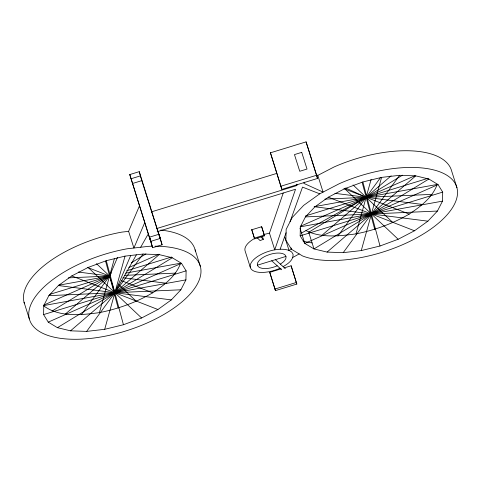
<?xml version="1.0" encoding="UTF-8"?>
<svg xmlns="http://www.w3.org/2000/svg" width="481" height="481" viewBox="0 0 481 481"><rect width="100%" height="100%" fill="white"/><g stroke="black" fill="none" stroke-linecap="round" stroke-linejoin="round"><path stroke-width="0.72" d="M43.585 314.592L43.795 305.555L48.846 295.647L58.393 285.54L71.789 275.926L88.119 267.448L106.277 260.696L125.012 256.126L143.061 254.052L159.181 254.611L172.288 257.768L181.475 263.305L186.123 270.851L185.919 279.882L180.868 289.79L171.32 299.897L157.924 309.517L141.588 317.989L123.437 324.741L104.696 329.311L86.652 331.391L70.527 330.832L57.425 327.675L48.238 322.132L43.585 314.592L186.123 270.851M300.156 235.852L300.366 226.822L305.417 216.913L314.965 206.806L328.361 197.186L344.691 188.714L362.848 181.962L381.583 177.393L399.633 175.312L415.752 175.872L428.86 179.028L438.047 184.566L442.694 192.111L442.49 201.142L437.439 211.051L427.892 221.164L414.49 230.778L398.16 239.255L380.008 246.007L361.267 250.577L343.224 252.651L327.098 252.092L313.997 248.936L304.804 243.398L300.156 235.852L442.694 192.111M43.567 305.82C59.596 317.508 80.898 315.091 99.417 312.626L114.352 258.814M104.696 329.311L125.012 256.126M305.952 230.585C321.302 238.275 339.52 236.027 355.988 233.892L371.122 179.359M361.267 250.577L381.583 177.393M254.641 238.408A22.366 9.939 -17.6 0 0 245.027 250.679L250.312 267.364A22.366 9.939 -17.6 0 1 274.741 249.825L269.456 233.141L283.243 192.989M156.644 228.571L296.801 185.558L297.222 184.331M157.191 231.704L295.532 189.249L274.741 249.825L280.152 249.2L286.075 232.768M290.037 221.771L302.519 187.109L319.745 193.825L339.345 183.658A89.472 39.749 -17.6 0 1 448.268 176.178A89.472 39.749 -17.6 0 1 416.901 237.716A89.472 39.749 -17.6 0 1 302.507 255.928L291.48 249.278L285.9 240.229L286.153 229.389L292.214 217.496L303.673 205.369L319.745 193.825M304.305 182.155L303.86 183.393L323.082 192.093L317.797 175.409L316.474 174.813M117.508 257.407L109.572 276.034L65.248 314.141M144.691 222.685L133.898 248.022L128.613 231.337L139.412 206M96.477 263.654L109.572 276.034L114.857 292.719L130.724 255.471M99.417 312.626C118.098 308.916 136.159 302.423 152.639 292.833C164.051 285.275 175.715 276.497 180.634 263.197L125.691 273.124M355.988 233.892C374.669 230.177 392.73 223.683 409.211 214.093C420.622 206.541 432.287 197.757 437.205 184.457L314.129 206.692M111.43 272.769L109.572 276.034L52.14 310.991M114.857 292.719L136.376 254.822M140.68 247.24L147.877 234.566M81.367 314.706L110.456 274.825M86.652 331.391L143.061 254.052M337.939 235.967L380.687 177.357M343.224 252.651L399.633 175.312M70.527 330.832L159.181 254.611M321.819 235.407L391.149 175.799M327.098 252.092L415.752 175.872M280.345 264.135L282.984 262.235A14.911 6.626 -17.6 0 0 284.205 254.311A14.911 6.626 -17.6 0 0 269.979 254.395L266.348 255.748A14.911 6.626 -17.6 0 0 258.369 266.684A14.911 6.626 -17.6 0 0 277.038 265.855L277.212 265.765M131.271 262.83L145.947 253.896M57.425 327.675L172.288 257.768M402.519 175.162L308.712 232.251L313.997 248.936L428.86 179.028M301.515 233.038L366.143 197.3L345.659 188.023M292.731 257.503L299.194 253.926M317.797 175.409L334.061 166.973A89.472 39.749 -17.6 0 1 451.665 171.05L456.95 187.734M279.972 268.248L279.714 268.38A22.366 9.939 -17.6 0 1 250.312 267.364M283.111 266.618C287.656 264.027 293.548 260.179 293.073 254.239L291.678 251.978L288.925 250.318L284.992 249.368L280.152 249.2M43.639 305.146L109.572 276.034L87.344 267.364M128.806 267.544L159.025 254.202M48.238 322.132L181.475 263.305M300.21 226.407L414.905 175.769M438.047 184.566L304.804 243.398L299.964 228.102M288.925 250.318L291.48 249.278L291.041 247.889M262.458 236.574L263.341 239.358L260.059 240.578L257.479 237.987M129.768 174.567L139.256 171.657L160.347 239.027L159.061 234.229L149.579 237.139L150.866 241.943L129.768 174.567L152.615 247.715L162.097 244.805L159.061 234.229M131.091 178.74L140.572 175.83M132.377 183.544L141.859 180.634M270.442 152.814L306.078 141.877L316.642 175.246L317.502 178.451L281.866 189.388L270.442 152.814L281.866 189.388M151.365 211.887L276.503 173.485M281.006 186.183L316.642 175.246M152.615 247.715L150.902 241.306L160.383 238.396M251.779 229.762L261.664 226.725L264.31 235.071L264.514 235.828L254.623 238.865L251.779 229.762L254.623 238.865M49.705 294.408L109.572 276.034L78.373 272.066M126.677 270.785L171.579 257.004M305.567 215.891L428.15 178.271M254.419 238.101L264.31 235.071M257.437 265.175L285.948 256.427M283.982 267.965L291.113 265.777L296.825 284.067L275.439 290.626L269.733 272.342L281.132 268.843M275.439 290.626L275.012 289.027L296.392 282.461M263.835 234.512L269.456 233.141M300.366 226.822L442.49 201.142M58.291 285.299L109.572 276.034L68.314 277.868M43.795 305.555L185.919 279.882M128.613 231.337L121.765 232.125A89.472 39.749 -17.6 0 0 24.459 303.595M324.885 199.128L432.154 194.366M305.417 216.913L437.439 211.051M124.579 275.366L175.583 273.106M48.846 295.647L180.868 289.79M334.938 193.332L422.607 204.473M314.965 206.806L427.892 221.164M122.944 277.735L166.035 283.213M58.393 285.54L171.32 299.897M343.915 188.63L409.211 214.093M328.361 197.186L414.49 230.778M121.38 280.639L152.639 292.833M71.789 275.926L157.924 309.517M275.385 259.668L285.329 268.614M271.693 260.804L281.638 269.751M353.048 184.92L392.881 222.571M344.691 188.714L398.16 239.255M118.849 284.8L136.309 301.304M88.119 267.448L141.588 317.989M260.949 236.923L263.341 239.358M317.502 178.451L306.078 141.877M296.362 184.169L296.801 185.558M284.83 237.163L289.015 250.373M296.825 284.067L291.113 265.777M264.514 235.828L261.664 226.725M269.733 272.342L275.012 289.027M195.1 249.789L200.379 266.474M141.198 178.776L162.097 244.805M149.579 237.139L150.902 241.306M24.05 302.278L29.335 318.963M362.848 181.962L380.008 246.007M362.139 182.353L374.723 229.323M139.256 171.657L140.969 178.06M106.277 260.696L123.437 324.741M105.567 261.093L118.152 308.056M160.714 230.068A89.472 39.749 -17.6 0 1 195.4 251.136M154.948 246.188A89.472 39.749 -17.6 0 1 168.831 311.454A89.472 39.749 -17.6 0 1 31.782 324.338A89.472 39.749 -17.6 0 1 127.044 248.809L148.701 246.32A89.472 39.749 -17.6 0 1 152.621 246.2M312.157 242.923A89.472 39.749 -17.6 0 1 303.138 241.155M301.731 152.363L294.462 154.593L299.747 171.278L307.016 169.047L301.731 152.363"/></g></svg>
